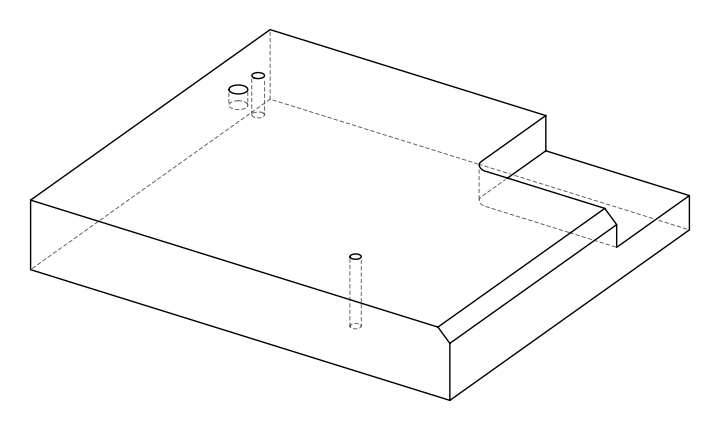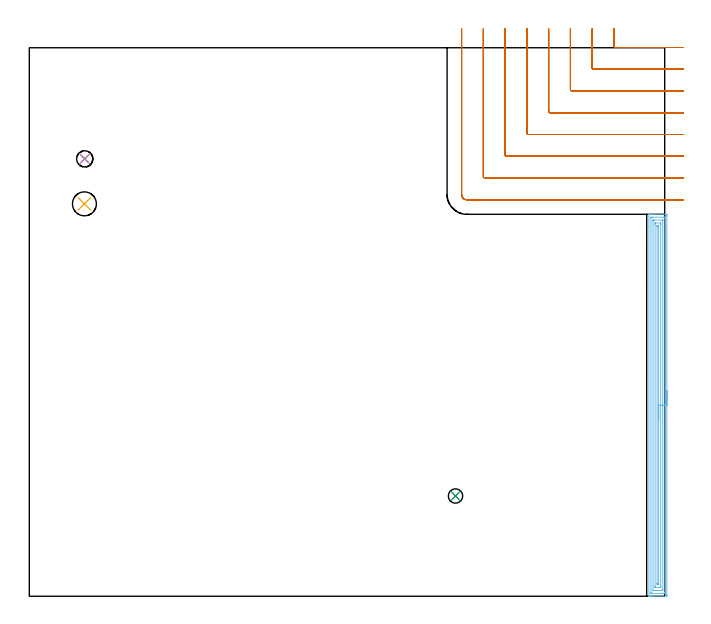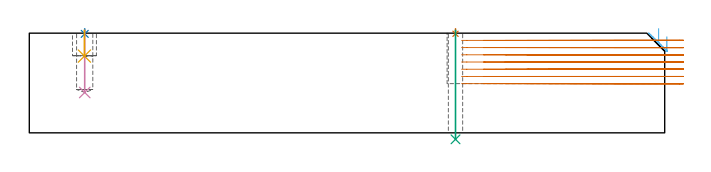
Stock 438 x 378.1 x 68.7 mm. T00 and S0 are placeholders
(PLAN: 7 operations, 5 tool changes, 31.6 min)
(1 SPOT_DRILL | STEP1HOLE | NXT0321_9005460120000 | 0.03 min | 2 mm3)
(2 SPOT_DRILL_1 | STEP1POCKET | NXT0321_9005460120000 | 0.03 min | 1 mm3)
(3 DRILL_THROUGH_HOLE_INTO_CENTER | STEP1HOLE | UGT0301_494 | 0.3 min | 5258 mm3)
(4 DRILL_BLIND_HOLE_INTO_CENTER | STEP1POCKET | NXT0301_083 | 0.17 min | 3878 mm3)
(5 INDEXABLE_INSERT_DRILL_BLIND_HOLE_FROM_SOLID | STEP1POCKET_1 | NXT0302_004 | 0.07 min | 3328 mm3)
(6 AREA_MILL | FG_CHAMFER_SURFACE | UGT0205_001 | 10.75 min | 20752 mm3)
(7 MILL_CORNER_NOTCH_RECTANGULAR | CORNER_NOTCH_RECTANGULAR | UGT0201_094 | Follow Part, ap 5, ae 75% | 20.19 min | 597376 mm3)
(TOOL NXT0321_9005460120000 | NC Spot Drill, 142deg, 12mm, Carbide, Uncoated | D12 PA142 FL30 Z2)
(TOOL UGT0301_494 | Carbide Drill 9.9 mm | D9.9 PA118 FL87 Z2)
(TOOL NXT0301_083 | Carbide Drill 11.2mm [860.1-1120-056A1-MM 2214] | D11.2 PA140 FL72 Z2)
(TOOL NXT0302_004 | Index. Insert Drill 16.5mm [880-D1650L20-05] | D16.5 PA176 FL83 Z2)
(TOOL UGT0205_001 | Chamfer Mill 20 x 3 x 45 deg. | D20 FL50 Z2)
(TOOL UGT0201_094 | End mill 20 mm | D20 FL38 Z4)
(OP 1 SPOT_DRILL)
G17 G21 G94 G90
T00 M6
G54
G17 G0 G90 X293.8 Y69.1 S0 M3
G43 Z78.7 H0
G94 G81 G98 Z68.274 F250. R71.7
G80
M5
M2
(OP 2 SPOT_DRILL_1)
G17 G21 G94 G90
T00 M6
G54
G17 G0 G90 X38.2 Y301.5 S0 M3
G43 Z78.7 H0
G94 G81 G98 Z68.218 F250. R71.7
G80
M5
M2
(OP 3 DRILL_THROUGH_HOLE_INTO_CENTER)
G17 G21 G94 G90
T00 M6
G54
G17 G0 G90 X293.8 Y69.1 S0 M3
G43 Z78.7 H0
G94 G73 G98 Z-4.474 F250. Q9.147 R70.7
G80
M5
M2
(OP 4 DRILL_BLIND_HOLE_INTO_CENTER)
G17 G21 G94 G90
T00 M6
G54
G17 G0 G90 X38.2 Y301.5 S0 M3
G43 Z78.7 H1
G94 G81 G98 Z27.8 F250. R70.7
G80
M5
M2
(OP 5 INDEXABLE_INSERT_DRILL_BLIND_HOLE_FROM_SOLID)
G17 G21 G94 G90
T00 M6
G54
G17 G0 G90 X38. Y270.5 S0 M3
G43 Z78.7 H1
G94 G81 G98 Z52.9 F250. R70.7
G80
M5
M2
(OP 6 AREA_MILL)
G17 G21 G94 G90
T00 M6
G54
G17 G0 G90 X439.5 Y141.65 S1061 M3
G43 Z78.7 H0
Z66.3
G94 G1 Y141.612 Z65.428 F250.
Y141.498 Z64.564
Y141.309 Z63.712
Y141.047 Z62.88
Y140.713 Z62.074
Y140.31 Z61.3
Y139.842 Z60.564
Y139.31 Z59.872
Y138.721 Z59.229
Y138.078 Z58.64
Y137.386 Z58.108
Y136.65 Z57.64
Y135.876 Z57.237
Y135.07 Z56.903
Y134.238 Z56.641
Y133.386 Z56.452
Y132.522 Z56.338
Y131.65 Z56.3
Y1.055
X439.499 Y0.632 Z56.301
X439.495 Y0.166 Z56.303
X439.492 Y0.01 Z56.306
X439.035 Y0. Z56.762
X430.212 Z65.583
X428.811 Z66.985
X428.447 Z67.348
X427.719 Z68.081
X427.483 Z68.316
X427.109 Y0.007 Z68.682
X427.103 Y0.008 Z68.688
X427.1 Y0.184 Z68.7
Y263.116
X427.103 Y263.292 Z68.688
X427.109 Y263.293 Z68.682
X427.483 Y263.3 Z68.317
X427.719 Z68.081
X428.447 Z67.348
X429.693 Z66.104
X431.094 Z64.702
X438.413 Z57.385
X439.035 Y263.295 Z56.762
X439.492 Y263.29 Z56.306
X439.495 Y263.134 Z56.303
X439.499 Y262.668 Z56.301
X439.5 Y262.198 Z56.3
Y131.65
X438.086 Z57.714
X438.085 Y2.489 Z57.715
Y2.42
X438.079 Y2.017 Z57.721
X437.68 Y2.005 Z58.12
X437.271 Y2.002 Z58.529
X436.803 Y2. Z58.997
X429.329 Y2.001 Z66.471
X428.858 Y2.003 Z66.942
X428.623 Y2.01 Z67.177
X428.521 Y2.038 Z67.279
X428.515 Y2.351 Z67.285
Y2.42
Y260.811
Y260.88
X428.521 Y261.283 Z67.279
X428.92 Y261.295 Z66.88
X429.329 Y261.298 Z66.471
X429.797 Y261.3 Z66.003
X437.271 Y261.299 Z58.529
X437.742 Y261.297 Z58.058
X437.977 Y261.29 Z57.823
X438.079 Y261.262 Z57.721
X438.085 Y260.949 Z57.715
Y260.88
X438.086 Y131.65 Z57.714
X436.672 Z59.128
X436.671 Y4.817 Z59.129
X436.667 Y4.209 Z59.133
X436.665 Y4.067 Z59.135
X436.657 Y4.009 Z59.143
X436.59 Y4.004 Z59.21
X436.388 Y4.002 Z59.412
X435.712 Y4. Z60.088
X430.212 Z65.588
X430.006 Y4.003 Z65.794
X429.947 Y4.006 Z65.853
X429.935 Y4.01 Z65.865
X429.932 Y4.014 Z65.868
X429.93 Y4.037 Z65.87
X429.929 Y4.113 Z65.871
Y4.209
Y258.483
X429.933 Y259.091 Z65.867
X429.935 Y259.233 Z65.865
X429.943 Y259.29 Z65.857
X430.01 Y259.296 Z65.79
X430.212 Y259.298 Z65.588
X430.888 Y259.3 Z64.912
X436.388 Y259.299 Z59.412
X436.594 Y259.297 Z59.206
X436.653 Y259.294 Z59.147
X436.665 Y259.29 Z59.135
X436.668 Y259.286 Z59.132
X436.67 Y259.263 Z59.13
X436.671 Y259.187 Z59.129
Y259.091
X436.672 Y131.65 Z59.128
X435.257 Z60.543
Y6.892
X435.255 Y6.252 Z60.545
X435.251 Y6.037 Z60.549
X435.249 Y6.01 Z60.551
X435.228 Y6.007 Z60.572
X435.174 Y6.003 Z60.627
X435.064 Y6.001 Z60.736
X431.536 Z64.264
X431.427 Y6.003 Z64.373
X431.373 Y6.007 Z64.427
X431.351 Y6.01 Z64.449
X431.349 Y6.026 Z64.451
X431.346 Y6.14 Z64.454
X431.343 Y6.639 Z64.457
Y6.892
Y256.408
X431.345 Y257.048 Z64.455
X431.349 Y257.263 Z64.451
X431.351 Y257.29 Z64.449
X431.372 Y257.293 Z64.428
X431.426 Y257.297 Z64.374
X431.536 Y257.299 Z64.264
X435.064 Z60.736
X435.173 Y257.297 Z60.627
X435.228 Y257.293 Z60.572
X435.249 Y257.29 Z60.551
X435.251 Y257.274 Z60.549
X435.254 Y257.16 Z60.546
X435.257 Y256.66 Z60.543
Y256.408
Y131.65
X433.843 Z61.957
Y8.474
X433.842 Y8.267 Z61.958
X433.839 Y8.13 Z61.961
X433.836 Y8.024 Z61.964
X433.823 Y8.01 Z61.977
X433.741 Y8.007 Z62.059
X433.528 Y8.002 Z62.272
X432.859 Y8.008 Z62.941
X432.77 Y8.01 Z63.03
X432.762 Y8.371 Z63.038
X432.758 Y8.577 Z63.042
X432.757 Y8.681 Z63.043
Y8.784
Y254.826
X432.758 Y255.033 Z63.042
X432.761 Y255.17 Z63.039
X432.764 Y255.276 Z63.036
X432.777 Y255.29 Z63.023
X432.859 Y255.293 Z62.941
X433.072 Y255.298 Z62.728
X433.741 Y255.292 Z62.059
X433.83 Y255.29 Z61.97
X433.838 Y254.929 Z61.962
X433.842 Y254.723 Z61.958
X433.843 Y254.619 Z61.957
Y254.516
Y131.65
Y130.778 Z61.995
Y129.914 Z62.109
Y129.062 Z62.298
Y128.23 Z62.56
Y127.424 Z62.894
Y126.65 Z63.297
Y125.914 Z63.765
Y125.222 Z64.296
Y124.579 Z64.886
Y123.99 Z65.529
Y123.458 Z66.221
Y122.99 Z66.957
Y122.587 Z67.731
Y122.253 Z68.537
Y121.991 Z69.369
Y121.802 Z70.22
Y121.688 Z71.085
Y121.65 Z71.957
G0 Z78.7
M5
M2
(OP 7 MILL_CORNER_NOTCH_RECTANGULAR)
G17 G21 G94 G90
T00 M6
G54
G17 G0 G90 X403. Y391.1 S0 M3
G43 Z78.7 H0
Z63.728
G94 G1 Y388.1 F250.
Y379.292 F500.
G3 X403.992 Y378.3 R1.
G1 X447.998
X450.998 F250.
G0 Z78.7
X388. Y391.1
Z63.728
G1 Y388.1
Y364.293 F500.
G3 X388.993 Y363.3 R1.
G1 X448.
X451. F250.
G0 Z78.7
X373. Y391.1
Z63.728
G1 Y388.1
Y349.293 F500.
G3 X373.993 Y348.3 R1.
G1 X448.
X451. F250.
G0 Z78.7
X358. Y391.1
Z63.728
G1 Y388.1
Y334.294 F500.
G3 X358.994 Y333.3 R1.
G1 X448.
X451. F250.
G0 Z78.7
X343. Y391.1
Z63.728
G1 Y388.1
Y319.294 F500.
G3 X343.994 Y318.3 R1.
G1 X448.
X451. F250.
G0 Z78.7
X328. Y391.1
Z63.728
G1 Y388.1
Y304.295 F500.
G3 X328.995 Y303.3 R1.
G1 X448.
X451. F250.
G0 Z78.7
X313. Y391.1
Z63.728
G1 Y388.1
Y289.295 F500.
G3 X313.995 Y288.3 R1.
G1 X448.
X451. F250.
G0 Z78.7
X298. Y391.1
Z63.728
G1 Y388.1
Y276.9 F500.
G3 X301.6 Y273.3 R3.6
G1 X448.
X451. F250.
G0 Z78.7
X403. Y391.1
Z58.757
G1 Y388.1
Y379.292 F500.
G3 X403.992 Y378.3 R1.
G1 X447.998
X450.998 F250.
G0 Z78.7
X388. Y391.1
Z58.757
G1 Y388.1
Y364.293 F500.
G3 X388.993 Y363.3 R1.
G1 X448.
X451. F250.
G0 Z78.7
X373. Y391.1
Z58.757
G1 Y388.1
Y349.293 F500.
G3 X373.993 Y348.3 R1.
G1 X448.
X451. F250.
G0 Z78.7
X358. Y391.1
Z58.757
G1 Y388.1
Y334.294 F500.
G3 X358.994 Y333.3 R1.
G1 X448.
X451. F250.
G0 Z78.7
X343. Y391.1
Z58.757
G1 Y388.1
Y319.294 F500.
G3 X343.994 Y318.3 R1.
G1 X448.
X451. F250.
G0 Z78.7
X328. Y391.1
Z58.757
G1 Y388.1
Y304.295 F500.
G3 X328.995 Y303.3 R1.
G1 X448.
X451. F250.
G0 Z78.7
X313. Y391.1
Z58.757
G1 Y388.1
Y289.295 F500.
G3 X313.995 Y288.3 R1.
G1 X448.
X451. F250.
G0 Z78.7
X298. Y391.1
Z58.757
G1 Y388.1
Y276.9 F500.
G3 X301.6 Y273.3 R3.6
G1 X448.
X451. F250.
G0 Z78.7
X403. Y391.1
Z53.786
G1 Y388.1
Y379.292 F500.
G3 X403.992 Y378.3 R1.
G1 X447.998
X450.998 F250.
G0 Z78.7
X388. Y391.1
Z53.786
G1 Y388.1
Y364.293 F500.
G3 X388.993 Y363.3 R1.
G1 X448.
X451. F250.
G0 Z78.7
X373. Y391.1
Z53.786
G1 Y388.1
Y349.293 F500.
G3 X373.993 Y348.3 R1.
G1 X448.
X451. F250.
G0 Z78.7
X358. Y391.1
Z53.786
G1 Y388.1
Y334.294 F500.
G3 X358.994 Y333.3 R1.
G1 X448.
X451. F250.
G0 Z78.7
X343. Y391.1
Z53.786
G1 Y388.1
Y319.294 F500.
G3 X343.994 Y318.3 R1.
G1 X448.
X451. F250.
G0 Z78.7
X328. Y391.1
Z53.786
G1 Y388.1
Y304.295 F500.
G3 X328.995 Y303.3 R1.
G1 X448.
X451. F250.
G0 Z78.7
X313. Y391.1
Z53.786
G1 Y388.1
Y289.295 F500.
G3 X313.995 Y288.3 R1.
G1 X448.
X451. F250.
G0 Z78.7
X298. Y391.1
Z53.786
G1 Y388.1
Y276.9 F500.
G3 X301.6 Y273.3 R3.6
G1 X448.
X451. F250.
G0 Z78.7
X403. Y391.1
Z48.814
G1 Y388.1
Y379.292 F500.
G3 X403.992 Y378.3 R1.
G1 X447.998
X450.998 F250.
G0 Z78.7
X388. Y391.1
Z48.814
G1 Y388.1
Y364.293 F500.
G3 X388.993 Y363.3 R1.
G1 X448.
X451. F250.
G0 Z78.7
X373. Y391.1
Z48.814
G1 Y388.1
Y349.293 F500.
G3 X373.993 Y348.3 R1.
G1 X448.
X451. F250.
G0 Z78.7
X358. Y391.1
Z48.814
G1 Y388.1
Y334.294 F500.
G3 X358.994 Y333.3 R1.
G1 X448.
X451. F250.
G0 Z78.7
X343. Y391.1
Z48.814
G1 Y388.1
Y319.294 F500.
G3 X343.994 Y318.3 R1.
G1 X448.
X451. F250.
G0 Z78.7
X328. Y391.1
Z48.814
G1 Y388.1
Y304.295 F500.
G3 X328.995 Y303.3 R1.
G1 X448.
X451. F250.
G0 Z78.7
X313. Y391.1
Z48.814
G1 Y388.1
Y289.295 F500.
G3 X313.995 Y288.3 R1.
G1 X448.
X451. F250.
G0 Z78.7
X298. Y391.1
Z48.814
G1 Y388.1
Y276.9 F500.
G3 X301.6 Y273.3 R3.6
G1 X448.
X451. F250.
G0 Z78.7
X403. Y391.1
Z43.843
G1 Y388.1
Y379.292 F500.
G3 X403.992 Y378.3 R1.
G1 X447.998
X450.998 F250.
G0 Z78.7
X388. Y391.1
Z43.843
G1 Y388.1
Y364.293 F500.
G3 X388.993 Y363.3 R1.
G1 X448.
X451. F250.
G0 Z78.7
X373. Y391.1
Z43.843
G1 Y388.1
Y349.293 F500.
G3 X373.993 Y348.3 R1.
G1 X448.
X451. F250.
G0 Z78.7
X358. Y391.1
Z43.843
G1 Y388.1
Y334.294 F500.
G3 X358.994 Y333.3 R1.
G1 X448.
X451. F250.
G0 Z78.7
X343. Y391.1
Z43.843
G1 Y388.1
Y319.294 F500.
G3 X343.994 Y318.3 R1.
G1 X448.
X451. F250.
G0 Z78.7
X328. Y391.1
Z43.843
G1 Y388.1
Y304.295 F500.
G3 X328.995 Y303.3 R1.
G1 X448.
X451. F250.
G0 Z78.7
X313. Y391.1
Z43.843
G1 Y388.1
Y289.295 F500.
G3 X313.995 Y288.3 R1.
G1 X448.
X451. F250.
G0 Z78.7
X298. Y391.1
Z43.843
G1 Y388.1
Y276.9 F500.
G3 X301.6 Y273.3 R3.6
G1 X448.
X451. F250.
G0 Z78.7
X403. Y391.1
Z38.871
G1 Y388.1
Y379.292 F500.
G3 X403.992 Y378.3 R1.
G1 X447.998
X450.998 F250.
G0 Z78.7
X388. Y391.1
Z38.871
G1 Y388.1
Y364.293 F500.
G3 X388.993 Y363.3 R1.
G1 X448.
X451. F250.
G0 Z78.7
X373. Y391.1
Z38.871
G1 Y388.1
Y349.293 F500.
G3 X373.993 Y348.3 R1.
G1 X448.
X451. F250.
G0 Z78.7
X358. Y391.1
Z38.871
G1 Y388.1
Y334.294 F500.
G3 X358.994 Y333.3 R1.
G1 X448.
X451. F250.
G0 Z78.7
X343. Y391.1
Z38.871
G1 Y388.1
Y319.294 F500.
G3 X343.994 Y318.3 R1.
G1 X448.
X451. F250.
G0 Z78.7
X328. Y391.1
Z38.871
G1 Y388.1
Y304.295 F500.
G3 X328.995 Y303.3 R1.
G1 X448.
X451. F250.
G0 Z78.7
X313. Y391.1
Z38.871
G1 Y388.1
Y289.295 F500.
G3 X313.995 Y288.3 R1.
G1 X448.
X451. F250.
G0 Z78.7
X298. Y391.1
Z38.871
G1 Y388.1
Y276.9 F500.
G3 X301.6 Y273.3 R3.6
G1 X448.
X451. F250.
G0 Z78.7
X403. Y391.1
Z33.9
G1 Y388.1
Y379.292 F500.
G3 X403.992 Y378.3 R1.
G1 X447.998
X450.998 F250.
G0 Z78.7
X388. Y391.1
Z33.9
G1 Y388.1
Y364.293 F500.
G3 X388.993 Y363.3 R1.
G1 X448.
X451. F250.
G0 Z78.7
X373. Y391.1
Z33.9
G1 Y388.1
Y349.293 F500.
G3 X373.993 Y348.3 R1.
G1 X448.
X451. F250.
G0 Z78.7
X358. Y391.1
Z33.9
G1 Y388.1
Y334.294 F500.
G3 X358.994 Y333.3 R1.
G1 X448.
X451. F250.
G0 Z78.7
X343. Y391.1
Z33.9
G1 Y388.1
Y319.294 F500.
G3 X343.994 Y318.3 R1.
G1 X448.
X451. F250.
G0 Z78.7
X328. Y391.1
Z33.9
G1 Y388.1
Y304.295 F500.
G3 X328.995 Y303.3 R1.
G1 X448.
X451. F250.
G0 Z78.7
X313. Y391.1
Z33.9
G1 Y388.1
Y289.295 F500.
G3 X313.995 Y288.3 R1.
G1 X448.
X451. F250.
G0 Z78.7
X298. Y391.1
Z33.9
G1 Y388.1
Y276.9 F500.
G3 X301.6 Y273.3 R3.6
G1 X448.
X451. F250.
G0 Z78.7
M5
M2
